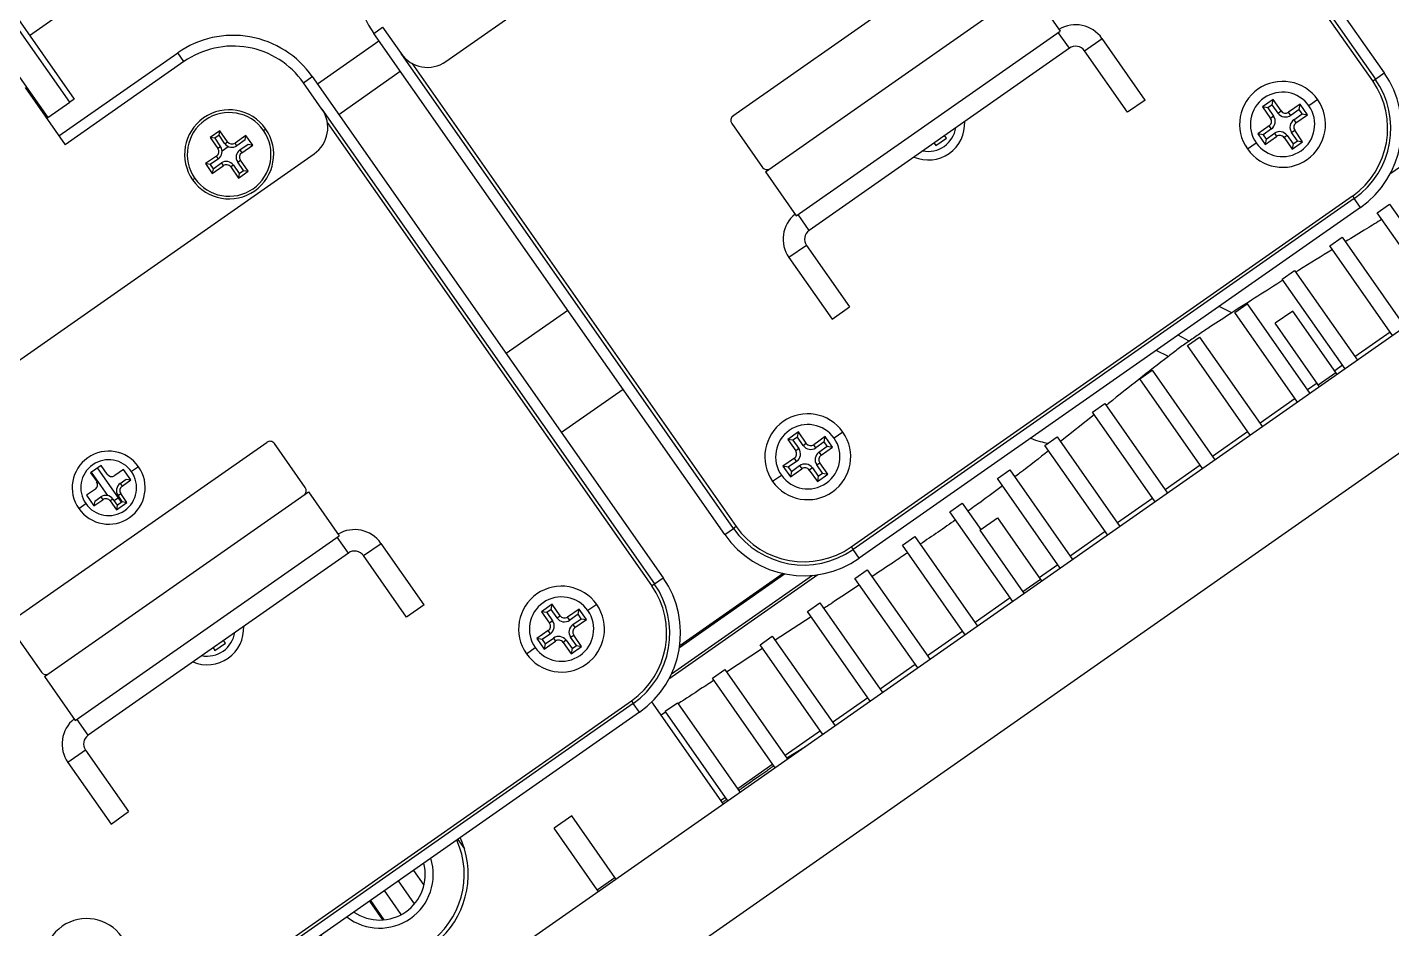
# Model space of a CAD drawing. Header units: millimetres. Extents: x 152904052 to 153933663, y 538271515 to 539240469.
# Drawn here: x 153333155.4 to 153333282.5, y 538932901.4 to 538932985.4 of the extents above; entities that cross this region are included whole.
import ezdxf

# ---------------------------------------------------------------- set-up
doc = ezdxf.new("R2010")
doc.units = ezdxf.units.MM
doc.layers.add('POWR', color=5, linetype='Continuous')

msp = doc.modelspace()

# ---------------------------------------------------------------- linework, layer by layer
at = {"layer": 'POWR', "color": 7}
for p, q in [((153333249.09, 538933027.84), (153333281.79, 538932981.15)), ((153333249.99, 538933024.81), (153333280.97, 538932980.57)), ((153333280.72, 538932980.4), (153333250.5, 538933023.56)), ((153333194.37, 538932982.2), (153333249.26, 538933020.63)), ((153333155.58, 538932984.64), (153333193.06, 538933010.89)), ((153333049.04, 538932781.8), (153333358.47, 538932998.46)), ((153333341.83, 538932998.17), (153333120.66, 538932843.3)), ((153333244.88, 538932993.76), (153333221.12, 538932977.12)), ((153333224.15, 538932971.92), (153333248.73, 538932989.13)), ((153333248.73, 538932989.13), (153333251.6, 538932985.03)), ((153333159.33, 538932978.41), (153333153.42, 538932986.85)), ((153333153.83, 538932987.14), (153333159.74, 538932978.7)), ((153333187.66, 538932984.82), (153333188.48, 538932985.39)), ((153333220.35, 538932938.13), (153333187.66, 538932984.82)), ((153333188.48, 538932985.39), (153333190.2, 538932982.94)), ((153333227.02, 538932967.83), (153333251.6, 538932985.03)), ((153333252.47, 538932983.44), (153333251.43, 538932984.92)), ((153333253.86, 538932983.2), (153333255.5, 538932984.35)), ((153333259.51, 538932978.61), (153333255.5, 538932984.35)), ((153333158.33, 538932975.27), (153333169.39, 538932983.02)), ((153333169.96, 538932982.2), (153333169.39, 538932983.02)), ((153333182.41, 538932980.11), (153333188.14, 538932984.12)), ((153333252.47, 538932983.44), (153333228.22, 538932966.47)), ((153333257.87, 538932977.47), (153333253.86, 538932983.2)), ((153333153.84, 538932981.89), (153333157.28, 538932976.98)), ((153333169.96, 538932982.2), (153333158.9, 538932974.45)), ((153333221.17, 538932938.7), (153333190.2, 538932982.94)), ((153333191.19, 538932982.04), (153333221.41, 538932938.87)), ((153333181.1, 538932980.23), (153333181.92, 538932980.81)), ((153333181.92, 538932980.81), (153333214.62, 538932934.11)), ((153333184.39, 538932977.28), (153333190.12, 538932981.3)), ((153333280.72, 538932980.4), (153333280.97, 538932980.57)), ((153333280.97, 538932980.57), (153333281.79, 538932981.15)), ((153333296.21, 538932981.42), (153333282.33, 538932971.7)), ((153333155.17, 538932979.78), (153333158.9, 538932974.45)), ((153333182.82, 538932977.77), (153333181.1, 538932980.23)), ((153333157.28, 538932976.98), (153333159.33, 538932978.41)), ((153333159.74, 538932978.7), (153333159.33, 538932978.41)), ((153333259.51, 538932978.61), (153333257.87, 538932977.47)), ((153333271.44, 538932978.66), (153333270.46, 538932977.97)), ((153333270.95, 538932977.89), (153333270.46, 538932977.97)), ((153333270.46, 538932977.97), (153333271.2, 538932976.91)), ((153333271.35, 538932978.17), (153333270.95, 538932977.89)), ((153333271.35, 538932978.17), (153333271.44, 538932978.66)), ((153333271.9, 538932977.4), (153333271.35, 538932978.17)), ((153333272.19, 538932977.6), (153333271.44, 538932978.66)), ((153333273.95, 538932978.22), (153333272.88, 538932977.48)), ((153333273.86, 538932977.73), (153333273.95, 538932978.22)), ((153333274.63, 538932977.24), (153333273.95, 538932978.22)), ((153333275.6, 538932978.65), (153333274.78, 538932978.07)), ((153333157.28, 538932976.98), (153333157.18, 538932976.91)), ((153333182.82, 538932977.77), (153333213.8, 538932933.54)), ((153333270.95, 538932977.89), (153333271.49, 538932977.11)), ((153333271.49, 538932977.11), (153333271.2, 538932976.91)), ((153333271.9, 538932977.4), (153333272.19, 538932977.6)), ((153333273.08, 538932977.19), (153333272.88, 538932977.48)), ((153333273.86, 538932977.73), (153333273.08, 538932977.19)), ((153333273.37, 538932976.78), (153333274.15, 538932977.32)), ((153333273.37, 538932976.78), (153333273.57, 538932976.49)), ((153333273.57, 538932976.49), (153333274.63, 538932977.24)), ((153333274.15, 538932977.32), (153333273.86, 538932977.73)), ((153333274.15, 538932977.32), (153333274.63, 538932977.24)), ((153333173.31, 538932975.75), (153333172.41, 538932975.12)), ((153333173.24, 538932975.33), (153333173.31, 538932975.75)), ((153333174.03, 538932974.73), (153333173.31, 538932975.75)), ((153333177.38, 538932975.79), (153333177.58, 538932975.93)), ((153333213.55, 538932933.37), (153333183.33, 538932976.53)), ((153333221, 538932976.43), (153333223.87, 538932972.33)), ((153333271.08, 538932976.21), (153333270.01, 538932975.47)), ((153333270.01, 538932975.47), (153333270.7, 538932974.48)), ((153333270.5, 538932975.38), (153333270.01, 538932975.47)), ((153333271.28, 538932975.93), (153333270.5, 538932975.38)), ((153333270.5, 538932975.38), (153333270.79, 538932974.97)), ((153333270.79, 538932974.97), (153333271.57, 538932975.52)), ((153333271.28, 538932975.93), (153333271.08, 538932976.21)), ((153333271.57, 538932975.52), (153333271.77, 538932975.23)), ((153333273.16, 538932975.59), (153333273.45, 538932975.8)), ((153333273.7, 538932974.82), (153333273.16, 538932975.59)), ((153333274.19, 538932974.73), (153333273.45, 538932975.8)), ((153333172.41, 538932975.12), (153333173.13, 538932974.1)), ((153333172.84, 538932975.05), (153333172.41, 538932975.12)), ((153333173.24, 538932975.33), (153333172.84, 538932975.05)), ((153333172.84, 538932975.05), (153333173.38, 538932974.27)), ((153333173.38, 538932974.27), (153333173.13, 538932974.1)), ((153333173.78, 538932974.55), (153333173.24, 538932975.33)), ((153333173.52, 538932973.89), (153333174.09, 538932974.29)), ((153333173.78, 538932974.55), (153333174.03, 538932974.73)), ((153333175.75, 538932975.32), (153333174.73, 538932974.61)), ((153333174.9, 538932974.36), (153333174.73, 538932974.61)), ((153333175.67, 538932974.9), (153333174.9, 538932974.36)), ((153333175.18, 538932973.96), (153333175.95, 538932974.5)), ((153333175.36, 538932973.71), (153333176.38, 538932974.42)), ((153333175.67, 538932974.9), (153333175.75, 538932975.32)), ((153333176.38, 538932974.42), (153333175.75, 538932975.32)), ((153333175.95, 538932974.5), (153333176.38, 538932974.42)), ((153333239.85, 538932974.61), (153333240.02, 538932974.37)), ((153333240.02, 538932974.37), (153333241.01, 538932975.05)), ((153333241.01, 538932975.05), (153333240.83, 538932975.3)), ((153333269.05, 538932974.06), (153333269.87, 538932974.63)), ((153333270.7, 538932974.48), (153333271.77, 538932975.23)), ((153333270.79, 538932974.97), (153333270.7, 538932974.48)), ((153333272.75, 538932975.31), (153333272.46, 538932975.11)), ((153333272.46, 538932975.11), (153333273.21, 538932974.04)), ((153333272.75, 538932975.31), (153333273.3, 538932974.53)), ((153333273.21, 538932974.04), (153333274.19, 538932974.73)), ((153333273.3, 538932974.53), (153333273.21, 538932974.04)), ((153333273.3, 538932974.53), (153333273.7, 538932974.82)), ((153333273.7, 538932974.82), (153333274.19, 538932974.73)), ((153333127.2, 538932935.17), (153333182.09, 538932973.6)), ((153333173.01, 538932973.4), (153333171.98, 538932972.69)), ((153333173.18, 538932973.15), (153333172.41, 538932972.61)), ((153333173.18, 538932973.15), (153333173.01, 538932973.4)), ((153333174.98, 538932972.83), (153333175.23, 538932973.01)), ((153333175.52, 538932972.06), (153333174.98, 538932972.83)), ((153333175.18, 538932973.96), (153333175.36, 538932973.71)), ((153333175.95, 538932971.99), (153333175.23, 538932973.01)), ((153333171.98, 538932972.69), (153333172.61, 538932971.78)), ((153333172.41, 538932972.61), (153333171.98, 538932972.69)), ((153333172.41, 538932972.61), (153333172.69, 538932972.21)), ((153333172.61, 538932971.78), (153333173.64, 538932972.5)), ((153333172.69, 538932972.21), (153333172.61, 538932971.78)), ((153333172.69, 538932972.21), (153333173.46, 538932972.75)), ((153333173.46, 538932972.75), (153333173.64, 538932972.5)), ((153333174.58, 538932972.55), (153333174.33, 538932972.38)), ((153333174.33, 538932972.38), (153333175.05, 538932971.35)), ((153333174.58, 538932972.55), (153333175.13, 538932971.78)), ((153333175.05, 538932971.35), (153333175.95, 538932971.99)), ((153333175.13, 538932971.78), (153333175.05, 538932971.35)), ((153333175.13, 538932971.78), (153333175.52, 538932972.06)), ((153333175.52, 538932972.06), (153333175.95, 538932971.99)), ((153333224.15, 538932971.92), (153333227.02, 538932967.83)), ((153333170.99, 538932971.32), (153333170.78, 538932971.17)), ((153333232.14, 538932936.98), (153333278.83, 538932969.68)), ((153333279, 538932969.43), (153333232.31, 538932936.74)), ((153333278.83, 538932969.68), (153333279, 538932969.43)), ((153333279.58, 538932968.61), (153333279, 538932969.43)), ((153333228.22, 538932966.47), (153333227.19, 538932967.94)), ((153333279.58, 538932968.61), (153333232.88, 538932935.92)), ((153333281.14, 538932968.12), (153333282.29, 538932968.92)), ((153333286.99, 538932959.77), (153333281.14, 538932968.12)), ((153333282.29, 538932968.92), (153333288.14, 538932960.57)), ((153333276.72, 538932965.02), (153333277.86, 538932965.83)), ((153333277.86, 538932965.83), (153333283.71, 538932957.47)), ((153333227.97, 538932965.07), (153333226.33, 538932963.93)), ((153333227.97, 538932965.07), (153333231.99, 538932959.34)), ((153333282.57, 538932956.67), (153333276.72, 538932965.02)), ((153333226.33, 538932963.93), (153333230.35, 538932958.19)), ((153333272.29, 538932961.93), (153333273.44, 538932962.73)), ((153333273.44, 538932962.73), (153333279.29, 538932954.37)), ((153333278.14, 538932953.57), (153333272.29, 538932961.93)), ((153333205.72, 538932959.02), (153333199.99, 538932955)), ((153333230.35, 538932958.19), (153333231.99, 538932959.34)), ((153333267.58, 538932958.78), (153333266.4, 538932959.39)), ((153333267.87, 538932958.83), (153333269.02, 538932959.63)), ((153333269.02, 538932959.63), (153333274.87, 538932951.28)), ((153333273.28, 538932958.95), (153333271.64, 538932957.81)), ((153333277.29, 538932953.22), (153333273.28, 538932958.95)), ((153333273.72, 538932950.47), (153333267.87, 538932958.83)), ((153333275.65, 538932952.07), (153333271.64, 538932957.81)), ((153333263.61, 538932956.15), (153333262.59, 538932956.72)), ((153333263.45, 538932955.73), (153333264.59, 538932956.53)), ((153333264.59, 538932956.53), (153333270.44, 538932948.18)), ((153333282.34, 538932957), (153333279.06, 538932954.7)), ((153333261.68, 538932954.72), (153333260.54, 538932955.29)), ((153333269.3, 538932947.38), (153333263.45, 538932955.73)), ((153333277.92, 538932953.9), (153333277.18, 538932953.38)), ((153333259.02, 538932952.63), (153333260.17, 538932953.44)), ((153333264.87, 538932944.28), (153333259.02, 538932952.63)), ((153333260.17, 538932953.44), (153333266.02, 538932945.08)), ((153333275.65, 538932952.07), (153333277.29, 538932953.22)), ((153333277.4, 538932953.05), (153333277.29, 538932953.22)), ((153333210.89, 538932951.64), (153333205.15, 538932947.63)), ((153333275.54, 538932952.24), (153333274.64, 538932951.6)), ((153333254.6, 538932949.54), (153333255.75, 538932950.34)), ((153333255.75, 538932950.34), (153333261.6, 538932941.98)), ((153333273.49, 538932950.8), (153333270.22, 538932948.51)), ((153333254.77, 538932949.29), (153333251.64, 538932946.8)), ((153333260.45, 538932941.18), (153333254.6, 538932949.54)), ((153333227.21, 538932947.69), (153333226.22, 538932947)), ((153333227.12, 538932947.2), (153333227.21, 538932947.69)), ((153333227.95, 538932946.63), (153333227.21, 538932947.69)), ((153333231.37, 538932947.67), (153333230.55, 538932947.1)), ((153333269.07, 538932947.7), (153333265.79, 538932945.41)), ((153333177.71, 538932946.72), (153333153.95, 538932930.09)), ((153333181.27, 538932942.51), (153333178.4, 538932946.6)), ((153333226.22, 538932947), (153333226.97, 538932945.94)), ((153333226.71, 538932946.92), (153333226.22, 538932947)), ((153333227.12, 538932947.2), (153333226.71, 538932946.92)), ((153333226.71, 538932946.92), (153333227.26, 538932946.14)), ((153333227.26, 538932946.14), (153333226.97, 538932945.94)), ((153333227.66, 538932946.42), (153333227.12, 538932947.2)), ((153333227.66, 538932946.42), (153333227.95, 538932946.63)), ((153333229.71, 538932947.25), (153333228.65, 538932946.5)), ((153333228.85, 538932946.21), (153333228.65, 538932946.5)), ((153333229.63, 538932946.76), (153333228.85, 538932946.21)), ((153333229.13, 538932945.81), (153333229.91, 538932946.35)), ((153333229.34, 538932945.52), (153333230.4, 538932946.26)), ((153333229.63, 538932946.76), (153333229.71, 538932947.25)), ((153333229.91, 538932946.35), (153333229.63, 538932946.76)), ((153333230.4, 538932946.26), (153333229.71, 538932947.25)), ((153333229.91, 538932946.35), (153333230.4, 538932946.26)), ((153333250.18, 538932946.44), (153333251.32, 538932947.24)), ((153333256.03, 538932938.08), (153333250.18, 538932946.44)), ((153333251.32, 538932947.24), (153333257.17, 538932938.89)), ((153333226.85, 538932945.24), (153333225.78, 538932944.49)), ((153333227.05, 538932944.95), (153333226.27, 538932944.41)), ((153333227.05, 538932944.95), (153333226.85, 538932945.24)), ((153333229.13, 538932945.81), (153333229.34, 538932945.52)), ((153333162.25, 538932944.57), (153333161.27, 538932943.88)), ((153333161.27, 538932943.88), (153333161.84, 538932943.06)), ((153333162.87, 538932941.76), (153333161.35, 538932943.94)), ((153333164.15, 538932941.15), (153333161.92, 538932944.34)), ((153333162.82, 538932943.75), (153333162.25, 538932944.57)), ((153333164.34, 538932944.2), (153333163.52, 538932943.63)), ((153333165.03, 538932943.22), (153333164.34, 538932944.2)), ((153333165.75, 538932944.45), (153333165.09, 538932943.99)), ((153333224.81, 538932943.09), (153333225.63, 538932943.66)), ((153333225.78, 538932944.49), (153333226.47, 538932943.51)), ((153333226.27, 538932944.41), (153333225.78, 538932944.49)), ((153333226.27, 538932944.41), (153333226.56, 538932944)), ((153333226.47, 538932943.51), (153333227.53, 538932944.26)), ((153333226.56, 538932944), (153333226.47, 538932943.51)), ((153333226.56, 538932944), (153333227.33, 538932944.55)), ((153333227.33, 538932944.55), (153333227.53, 538932944.26)), ((153333228.52, 538932944.34), (153333228.23, 538932944.13)), ((153333228.23, 538932944.13), (153333228.98, 538932943.07)), ((153333228.52, 538932944.34), (153333229.06, 538932943.56)), ((153333228.93, 538932944.62), (153333229.21, 538932944.82)), ((153333229.47, 538932943.84), (153333228.93, 538932944.62)), ((153333228.98, 538932943.07), (153333229.96, 538932943.76)), ((153333229.06, 538932943.56), (153333229.47, 538932943.84)), ((153333229.96, 538932943.76), (153333229.21, 538932944.82)), ((153333229.47, 538932943.84), (153333229.96, 538932943.76)), ((153333245.75, 538932943.34), (153333246.9, 538932944.15)), ((153333246.9, 538932944.15), (153333252.75, 538932935.79)), ((153333264.64, 538932944.61), (153333261.37, 538932942.31)), ((153333161.72, 538932942.36), (153333160.9, 538932941.79)), ((153333164.03, 538932942.89), (153333164.6, 538932943.29)), ((153333164.03, 538932942.89), (153333164.21, 538932942.64)), ((153333164.21, 538932942.64), (153333165.03, 538932943.22)), ((153333164.6, 538932943.29), (153333165.03, 538932943.22)), ((153333229.06, 538932943.56), (153333228.98, 538932943.07)), ((153333251.6, 538932934.99), (153333245.75, 538932943.34)), ((153333156.98, 538932924.89), (153333181.56, 538932942.1)), ((153333160.9, 538932941.79), (153333161.59, 538932940.81)), ((153333161.59, 538932940.81), (153333162.41, 538932941.38)), ((153333161.66, 538932941.24), (153333161.59, 538932940.81)), ((153333161.66, 538932941.24), (153333162.23, 538932941.63)), ((153333162.23, 538932941.63), (153333162.41, 538932941.38)), ((153333163.35, 538932941.43), (153333163.1, 538932941.26)), ((153333163.1, 538932941.26), (153333163.68, 538932940.44)), ((153333163.35, 538932941.43), (153333163.75, 538932940.87)), ((153333163.87, 538932941.55), (153333163.47, 538932941.27)), ((153333163.68, 538932940.44), (153333164.66, 538932941.13)), ((153333163.75, 538932940.87), (153333164.23, 538932941.2)), ((153333163.83, 538932941.77), (153333164.08, 538932941.95)), ((153333164.23, 538932941.2), (153333163.83, 538932941.77)), ((153333164.66, 538932941.13), (153333164.08, 538932941.95)), ((153333164.23, 538932941.2), (153333164.66, 538932941.13)), ((153333181.56, 538932942.1), (153333184.43, 538932938)), ((153333260.22, 538932941.51), (153333256.94, 538932939.22)), ((153333160.18, 538932940.55), (153333160.83, 538932941.01)), ((153333163.75, 538932940.87), (153333163.68, 538932940.44)), ((153333241.33, 538932940.25), (153333242.48, 538932941.05)), ((153333247.18, 538932931.89), (153333241.33, 538932940.25)), ((153333242.48, 538932941.05), (153333244.2, 538932938.59)), ((153333220.35, 538932938.13), (153333221.17, 538932938.7)), ((153333221.41, 538932938.87), (153333221.17, 538932938.7)), ((153333244.12, 538932938.53), (153333245.75, 538932939.68)), ((153333244.12, 538932938.53), (153333248.13, 538932932.8)), ((153333245.75, 538932939.68), (153333249.77, 538932933.95)), ((153333159.85, 538932920.79), (153333184.43, 538932938)), ((153333185.3, 538932936.41), (153333184.26, 538932937.89)), ((153333186.69, 538932936.17), (153333188.33, 538932937.31)), ((153333192.34, 538932931.58), (153333188.33, 538932937.31)), ((153333236.91, 538932937.15), (153333238.05, 538932937.95)), ((153333238.05, 538932937.95), (153333243.9, 538932929.6)), ((153333255.8, 538932938.41), (153333252.52, 538932936.12)), ((153333185.3, 538932936.41), (153333161.05, 538932919.43)), ((153333190.7, 538932930.43), (153333186.69, 538932936.17)), ((153333232.14, 538932936.98), (153333232.31, 538932936.74)), ((153333232.88, 538932935.92), (153333232.31, 538932936.74)), ((153333242.76, 538932928.79), (153333236.91, 538932937.15)), ((153333232.48, 538932934.05), (153333233.63, 538932934.85)), ((153333233.63, 538932934.85), (153333239.48, 538932926.5)), ((153333251.37, 538932935.31), (153333249.65, 538932934.11)), ((153333213.55, 538932933.37), (153333213.8, 538932933.54)), ((153333213.8, 538932933.54), (153333214.62, 538932934.11)), ((153333229.04, 538932934.39), (153333215.16, 538932924.67)), ((153333215.4, 538932925.14), (153333228.52, 538932934.33)), ((153333216.14, 538932927.61), (153333225.93, 538932934.47)), ((153333225.8, 538932934.5), (153333216.16, 538932927.75)), ((153333238.33, 538932925.7), (153333232.48, 538932934.05)), ((153333249.77, 538932933.95), (153333248.13, 538932932.8)), ((153333246.95, 538932932.22), (153333243.67, 538932929.92)), ((153333248.13, 538932932.8), (153333248.25, 538932932.64)), ((153333192.34, 538932931.58), (153333190.7, 538932930.43)), ((153333204.27, 538932931.63), (153333203.29, 538932930.94)), ((153333203.78, 538932930.86), (153333203.29, 538932930.94)), ((153333203.29, 538932930.94), (153333204.03, 538932929.88)), ((153333204.18, 538932931.14), (153333203.78, 538932930.86)), ((153333204.18, 538932931.14), (153333204.27, 538932931.63)), ((153333204.73, 538932930.36), (153333204.18, 538932931.14)), ((153333205.01, 538932930.56), (153333204.27, 538932931.63)), ((153333206.78, 538932931.19), (153333205.71, 538932930.44)), ((153333206.69, 538932930.7), (153333206.78, 538932931.19)), ((153333207.46, 538932930.2), (153333206.78, 538932931.19)), ((153333208.43, 538932931.61), (153333207.61, 538932931.04)), ((153333228.06, 538932930.95), (153333229.21, 538932931.76)), ((153333233.91, 538932922.6), (153333228.06, 538932930.95)), ((153333229.21, 538932931.76), (153333235.06, 538932923.4)), ((153333203.78, 538932930.86), (153333204.32, 538932930.08)), ((153333204.32, 538932930.08), (153333204.03, 538932929.88)), ((153333204.73, 538932930.36), (153333205.01, 538932930.56)), ((153333205.91, 538932930.15), (153333205.71, 538932930.44)), ((153333206.69, 538932930.7), (153333205.91, 538932930.15)), ((153333206.2, 538932929.75), (153333206.98, 538932930.29)), ((153333206.2, 538932929.75), (153333206.4, 538932929.46)), ((153333206.4, 538932929.46), (153333207.46, 538932930.2)), ((153333206.98, 538932930.29), (153333206.69, 538932930.7)), ((153333206.98, 538932930.29), (153333207.46, 538932930.2)), ((153333228.4, 538932930.47), (153333225.05, 538932928.28)), ((153333153.83, 538932929.39), (153333156.7, 538932925.3)), ((153333203.91, 538932929.18), (153333202.84, 538932928.43)), ((153333202.84, 538932928.43), (153333203.53, 538932927.45)), ((153333203.33, 538932928.35), (153333202.84, 538932928.43)), ((153333204.11, 538932928.89), (153333203.33, 538932928.35)), ((153333203.33, 538932928.35), (153333203.62, 538932927.94)), ((153333203.62, 538932927.94), (153333204.4, 538932928.49)), ((153333204.11, 538932928.89), (153333203.91, 538932929.18)), ((153333204.4, 538932928.49), (153333204.6, 538932928.2)), ((153333205.99, 538932928.56), (153333206.28, 538932928.76)), ((153333206.53, 538932927.78), (153333205.99, 538932928.56)), ((153333207.02, 538932927.7), (153333206.28, 538932928.76)), ((153333223.64, 538932927.86), (153333224.78, 538932928.66)), ((153333224.78, 538932928.66), (153333230.63, 538932920.3)), ((153333242.53, 538932929.12), (153333239.25, 538932926.83)), ((153333172.68, 538932927.58), (153333172.85, 538932927.33)), ((153333172.85, 538932927.33), (153333173.84, 538932928.02)), ((153333173.84, 538932928.02), (153333173.66, 538932928.27)), ((153333201.88, 538932927.03), (153333202.7, 538932927.6)), ((153333203.53, 538932927.45), (153333204.6, 538932928.2)), ((153333203.62, 538932927.94), (153333203.53, 538932927.45)), ((153333205.58, 538932928.28), (153333205.29, 538932928.07)), ((153333205.29, 538932928.07), (153333206.04, 538932927.01)), ((153333205.58, 538932928.28), (153333206.13, 538932927.5)), ((153333206.04, 538932927.01), (153333207.02, 538932927.7)), ((153333206.13, 538932927.5), (153333206.04, 538932927.01)), ((153333206.13, 538932927.5), (153333206.53, 538932927.78)), ((153333206.53, 538932927.78), (153333207.02, 538932927.7)), ((153333223.88, 538932927.51), (153333220.53, 538932925.32)), ((153333229.49, 538932919.5), (153333223.64, 538932927.86)), ((153333238.1, 538932926.02), (153333234.83, 538932923.73)), ((153333156.98, 538932924.89), (153333159.85, 538932920.79)), ((153333219.21, 538932924.76), (153333220.36, 538932925.56)), ((153333225.06, 538932916.4), (153333219.21, 538932924.76)), ((153333220.36, 538932925.56), (153333226.21, 538932917.21)), ((153333164.97, 538932889.95), (153333211.66, 538932922.64)), ((153333211.83, 538932922.4), (153333165.14, 538932889.7)), ((153333211.66, 538932922.64), (153333211.83, 538932922.4)), ((153333212.41, 538932921.58), (153333211.83, 538932922.4)), ((153333220.23, 538932913.02), (153333213.56, 538932922.54)), ((153333214.79, 538932921.66), (153333215.94, 538932922.46)), ((153333215.94, 538932922.46), (153333221.79, 538932914.11)), ((153333233.68, 538932922.93), (153333230.4, 538932920.63)), ((153333161.05, 538932919.43), (153333160.02, 538932920.91)), ((153333212.41, 538932921.58), (153333165.71, 538932888.89)), ((153333214.84, 538932921.59), (153333214.42, 538932921.31)), ((153333220.64, 538932913.31), (153333214.79, 538932921.66)), ((153333229.26, 538932919.83), (153333225.98, 538932917.53)), ((153333226.14, 538932917.31), (153333227.87, 538932918.37)), ((153333160.8, 538932918.04), (153333159.16, 538932916.89)), ((153333160.8, 538932918.04), (153333164.82, 538932912.31)), ((153333159.16, 538932916.89), (153333163.18, 538932911.16)), ((153333224.83, 538932916.73), (153333221.56, 538932914.44)), ((153333220.41, 538932913.63), (153333220, 538932913.35)), ((153333163.18, 538932911.16), (153333164.82, 538932912.31)), ((153333206.11, 538932911.92), (153333204.47, 538932910.77)), ((153333210.12, 538932906.19), (153333206.11, 538932911.92)), ((153333208.48, 538932905.04), (153333204.47, 538932910.77)), ((153333195.48, 538932909.73), (153333196.1, 538932908.85)), ((153333191.35, 538932906.84), (153333192.33, 538932905.45)), ((153333191.46, 538932903.73), (153333189.96, 538932905.86)), ((153333208.48, 538932905.04), (153333210.12, 538932906.19)), ((153333210.23, 538932906.02), (153333210.12, 538932906.19)), ((153333190.21, 538932902.72), (153333188.65, 538932904.95)), ((153333187.26, 538932903.97), (153333188.48, 538932902.22)), ((153333187.34, 538932904.03), (153333188.6, 538932902.23))]:
    msp.add_line(p, q, dxfattribs=at)
at = {"layer": 'POWR', "color": 7, "flags": 128}
for points in [[(153333275.75, 538932951.9), (153333275.75, 538932951.9), (153333275.65, 538932952.07)], [(153333249.77, 538932933.95), (153333249.9, 538932933.8), (153333249.9, 538932933.79)], [(153333196.1, 538932908.85), (153333195.88, 538932909.46), (153333195.71, 538932909.89)], [(153333208.58, 538932904.86), (153333208.58, 538932904.87), (153333208.48, 538932905.04)]]:
    msp.add_lwpolyline(points, dxfattribs=at)
at = {"layer": 'POWR', "color": 7}
for centre, radius, start, end in [((153333195.03, 538932989.98), 9, 125, 215), ((153333253.04, 538932982.63), 3, 35, 121.1774), ((153333174.55, 538932975.64), 9, 35, 125), ((153333174.55, 538932975.64), 8, 35, 125), ((153333253.04, 538932982.63), 1, 35, 125), ((153333192.65, 538932984.66), 3, 215, 305), ((153333274.41, 538932975.98), 8, 305, 35), ((153333274.41, 538932975.98), 9, 305, 35), ((153333272.32, 538932976.35), 4, 35, 215), ((153333272.32, 538932976.35), 3, 35, 215), ((153333274.41, 538932975.98), 7.7, 305, 35), ((153333272.32, 538932976.35), 4, 215, 35), ((153333272.32, 538932976.35), 3, 215, 35), ((153333174.18, 538932973.55), 4.15, 35, 215), ((153333174.18, 538932973.55), 3.9, 35, 215), ((153333180.37, 538932976.05), 3, 305, 35), ((153333221.41, 538932976.71), 0.5, 125, 215), ((153333270.79, 538932976.62), 0.5, 305, 35), ((153333270.79, 538932976.62), 0.851, 305, 35), ((153333272.59, 538932977.89), 0.851, 215, 305), ((153333272.59, 538932977.89), 0.5, 215, 305), ((153333273.86, 538932976.08), 0.851, 125, 215), ((153333174.18, 538932973.55), 4.15, 215, 35), ((153333174.18, 538932973.55), 3.9, 215, 35), ((153333239.31, 538932976.43), 3.4, 246.9657, 3.0343), ((153333239.31, 538932976.43), 2.6, 258.8131, 351.1869), ((153333272.05, 538932974.82), 0.851, 35, 125), ((153333273.86, 538932976.08), 0.5, 125, 215), ((153333172.72, 538932973.81), 0.5, 305, 35), ((153333172.72, 538932973.81), 0.807, 305, 35), ((153333174.44, 538932975.02), 0.807, 215, 305), ((153333174.44, 538932975.02), 0.5, 215, 305), ((153333272.05, 538932974.82), 0.5, 35, 125), ((153333173.92, 538932972.09), 0.807, 35, 125), ((153333175.64, 538932973.3), 0.807, 125, 215), ((153333175.64, 538932973.3), 0.5, 125, 215), ((153333173.92, 538932972.09), 0.5, 35, 125), ((153333224.28, 538932972.62), 0.5, 215, 305), ((153333228.79, 538932965.65), 3, 128.8226, 215), ((153333228.79, 538932965.65), 1, 125, 215), ((153333228.09, 538932945.38), 4, 35, 215), ((153333228.09, 538932945.38), 4, 215, 35), ((153333228.09, 538932945.38), 3, 35, 215), ((153333177.99, 538932946.32), 0.5, 35, 125), ((153333228.09, 538932945.38), 3, 215, 35), ((153333226.56, 538932945.65), 0.851, 305, 35), ((153333228.36, 538932946.91), 0.851, 215, 305), ((153333228.36, 538932946.91), 0.5, 215, 305), ((153333162.96, 538932942.5), 3.4, 35, 215), ((153333162.96, 538932942.5), 2.6, 35, 215), ((153333226.56, 538932945.65), 0.5, 305, 35), ((153333229.62, 538932945.11), 0.851, 125, 215), ((153333229.62, 538932945.11), 0.5, 125, 215), ((153333162.96, 538932942.5), 3.4, 215, 35), ((153333162.96, 538932942.5), 2.6, 215, 35), ((153333163.23, 538932944.04), 0.5, 215, 305), ((153333227.82, 538932943.85), 0.851, 35, 125), ((153333227.82, 538932943.85), 0.5, 35, 125), ((153333161.43, 538932942.77), 0.5, 305, 35), ((153333164.49, 538932942.23), 0.807, 125, 215), ((153333164.49, 538932942.23), 0.5, 125, 215), ((153333180.86, 538932942.22), 0.5, 305, 35), ((153333162.69, 538932940.97), 0.807, 35, 125), ((153333162.69, 538932940.97), 0.5, 35, 125), ((153333185.87, 538932935.59), 3, 35, 121.1774), ((153333227.72, 538932943.29), 8, 215, 305), ((153333227.72, 538932943.29), 7.7, 215, 305), ((153333227.72, 538932943.29), 9, 215, 305), ((153333185.87, 538932935.59), 1, 35, 125), ((153333207.24, 538932928.95), 8, 305, 35), ((153333207.24, 538932928.95), 9, 305, 35), ((153333205.15, 538932929.32), 4, 35, 215), ((153333205.15, 538932929.32), 3, 35, 215), ((153333207.24, 538932928.95), 7.7, 305, 35), ((153333205.15, 538932929.32), 4, 215, 35), ((153333205.15, 538932929.32), 3, 215, 35), ((153333203.62, 538932929.59), 0.5, 305, 35), ((153333203.62, 538932929.59), 0.851, 305, 35), ((153333205.42, 538932930.85), 0.851, 215, 305), ((153333205.42, 538932930.85), 0.5, 215, 305), ((153333206.69, 538932929.05), 0.851, 125, 215), ((153333172.14, 538932929.4), 3.4, 246.9657, 3.0343), ((153333172.14, 538932929.4), 2.6, 258.8131, 351.1869), ((153333204.88, 538932927.79), 0.851, 35, 125), ((153333206.69, 538932929.05), 0.5, 125, 215), ((153333204.88, 538932927.79), 0.5, 35, 125), ((153333157.11, 538932925.59), 0.5, 215, 305), ((153333161.62, 538932918.61), 3, 128.8226, 215), ((153333161.62, 538932918.61), 1, 125, 215), ((153333188.2, 538932906.46), 7.88, 225.9806, 24.0194), ((153333188.2, 538932906.46), 8.25, 233.1949, 16.8051), ((153333188.2, 538932906.46), 5, 232.4576, 17.5424), ((153333188.2, 538932906.46), 4.25, 235.6673, 14.3327), ((153333160.92, 538932898.35), 4, 35, 215)]:
    msp.add_arc(centre, radius, start, end, dxfattribs=at)
for points, knots in [([(153333281.58, 538932967.5), (153333281.13, 538932967.22), (153333280.14, 538932966.62), (153333278.85, 538932965.83), (153333278.15, 538932965.41)], [0, 0, 0, 0, 0.460782, 1, 1, 1, 1]), ([(153333276.96, 538932964.68), (153333275.96, 538932964.07), (153333274.89, 538932963.42), (153333273.63, 538932962.63), (153333273.55, 538932962.58)], [0, 0, 0, 0, 0.9325679, 1, 1, 1, 1]), ([(153333272.36, 538932961.83), (153333271.59, 538932961.34), (153333270.08, 538932960.39), (153333268.4, 538932959.31), (153333267.58, 538932958.78)], [0, 0, 0, 0, 0.50982, 1, 1, 1, 1]), ([(153333267.58, 538932958.78), (153333266.92, 538932958.36), (153333265.94, 538932957.73), (153333264.6, 538932956.84), (153333263.94, 538932956.38), (153333263.61, 538932956.15)], [0, 0, 0, 0, 0.499842, 0.749905, 1, 1, 1, 1]), ([(153333263.61, 538932956.15), (153333263.44, 538932956.03), (153333263.1, 538932955.79), (153333262.45, 538932955.32), (153333261.98, 538932954.95), (153333261.68, 538932954.72)], [0, 0, 0, 0, 0.258152, 0.516303, 1, 1, 1, 1]), ([(153333261.68, 538932954.72), (153333260.76, 538932954.01), (153333258.94, 538932952.6), (153333257.02, 538932951.07), (153333255.95, 538932950.22), (153333255.87, 538932950.16)], [0, 0, 0, 0, 0.482279, 0.964558, 1, 1, 1, 1]), ([(153333248.86, 538932947.11), (153333249.15, 538932946.99), (153333249.67, 538932946.79), (153333250.22, 538932946.69), (153333250.46, 538932946.64)], [0, 0, 0, 0, 0.555876, 1, 1, 1, 1]), ([(153333250.53, 538932945.94), (153333249.66, 538932945.25), (153333248.64, 538932944.44), (153333247.51, 538932943.61), (153333247.36, 538932943.5)], [0, 0, 0, 0, 0.858615, 1, 1, 1, 1]), ([(153333246.23, 538932942.66), (153333245.57, 538932942.16), (153333244.53, 538932941.39), (153333243.4, 538932940.59), (153333242.99, 538932940.31)], [0, 0, 0, 0, 0.641128, 1, 1, 1, 1]), ([(153333241.85, 538932939.5), (153333241.32, 538932939.12), (153333240.26, 538932938.37), (153333239.12, 538932937.61), (153333238.56, 538932937.23)], [0, 0, 0, 0, 0.503739, 1, 1, 1, 1]), ([(153333237.4, 538932936.44), (153333236.96, 538932936.14), (153333235.88, 538932935.41), (153333234.75, 538932934.66), (153333234.08, 538932934.22)], [0, 0, 0, 0, 0.408579, 1, 1, 1, 1]), ([(153333232.91, 538932933.44), (153333232.03, 538932932.86), (153333230.93, 538932932.13), (153333229.8, 538932931.39), (153333229.57, 538932931.24)], [0, 0, 0, 0, 0.79895, 1, 1, 1, 1]), ([(153333219.36, 538932924.56), (153333218.94, 538932924.28), (153333217.83, 538932923.56), (153333216.71, 538932922.82), (153333216.01, 538932922.36)], [0, 0, 0, 0, 0.373568, 1, 1, 1, 1]), ([(153333221.66, 538932914.29), (153333221.94, 538932914.5), (153333222.6, 538932914.97), (153333223.5, 538932915.6), (153333224.18, 538932916.07), (153333224.51, 538932916.3), (153333224.62, 538932916.36), (153333224.65, 538932916.39), (153333224.66, 538932916.4)], [0, 0, 0, 0, 0.286105, 0.661036, 0.899005, 0.966626, 0.987595, 1, 1, 1, 1]), ([(153333224.66, 538932916.4), (153333224.74, 538932916.46), (153333224.83, 538932916.53), (153333224.92, 538932916.58), (153333224.93, 538932916.59), (153333224.93, 538932916.59)], [0, 0, 0, 0, 0.905989, 0.983144, 1, 1, 1, 1]), ([(153333220.13, 538932913.16), (153333220.22, 538932913.23), (153333220.35, 538932913.33), (153333220.48, 538932913.43), (153333220.53, 538932913.46)], [0, 0, 0, 0, 0.651507, 1, 1, 1, 1])]:
    msp.add_open_spline(points, degree=3, knots=knots, dxfattribs=at)

doc.saveas('drawing.dxf')
